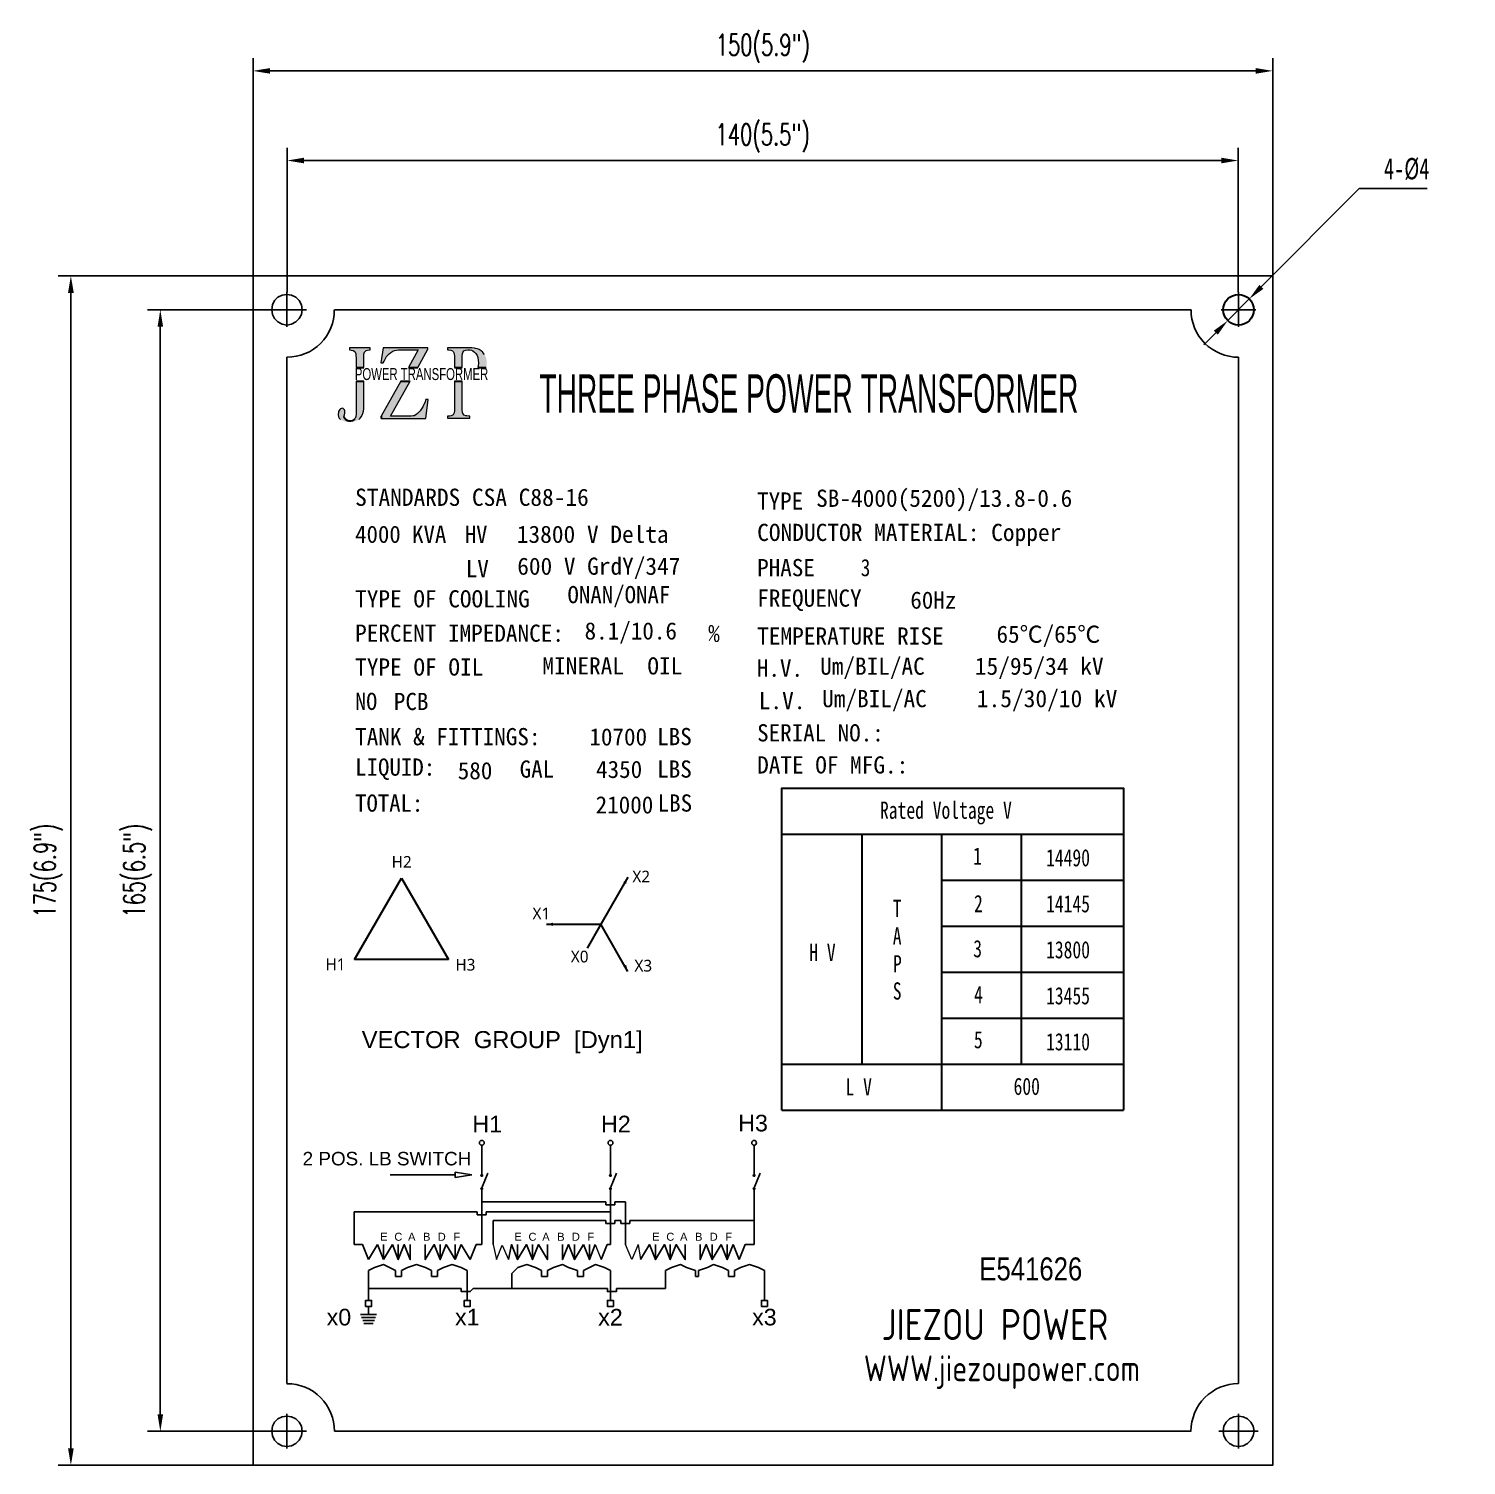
# Model space of a CAD drawing. Extents: x 54056 to 359947, y -41534 to 373650.
# Drawn here: x 74501 to 76188, y -29862 to -28176 of the extents above; entities that cross this region are included whole.
import ezdxf
from ezdxf.enums import TextEntityAlignment as Align

# ---------------------------------------------------------------- set-up
doc = ezdxf.new("R2010")
doc.units = 0
doc.header["$LTSCALE"] = 3
doc.header["$MEASUREMENT"] = 0
doc.layers.get('0').update_dxf_attribs({"linetype": 'CONTINUOUS', "lineweight": 30})
doc.layers.get('DEFPOINTS').update_dxf_attribs({"linetype": 'CONTINUOUS', "lineweight": 20})
for name, color, linetype, lineweight in [('02', 1, 'CONTINUOUS', 18), ('2细实线', 3, 'CONTINUOUS', 20), ('标注、文本', 3, 'CONTINUOUS', 25), ('标注图层', 1, 'CONTINUOUS', 25)]:
    doc.layers.add(name, color=color, linetype=linetype, lineweight=lineweight)
for name, color, linetype in [('2', 7, 'CONTINUOUS'), ('7标注层', 4, 'CONTINUOUS'), ('PDF_Geometry', 7, 'CONTINUOUS'), ('PL', 5, 'CONTINUOUS')]:
    doc.layers.add(name, color=color, linetype=linetype)
doc.styles.add('DFT', font='simplex.shx', dxfattribs={"width": 0.67, "bigfont": 'hztxt.shx'})
doc.styles.add('MtXpl_High_Tower_Tex', font='HTOWERT.TTF')
doc.styles.add('MtXpl_ISOCPEUR', font='isocpeur.ttf')
doc.styles.add('MtXpl_Lucida_Bright', font='LBRITE.TTF')
doc.styles.add('Note Text (ANSI)', font='arial.ttf')
doc.styles.add('PDF FangSong', font='simfang.ttf')
doc.styles.get("Standard").update_dxf_attribs({"font": 'STFANGSO.TTF', "width": 0.7})
doc.styles.add('国外标准', font='arial.ttf', dxfattribs={"width": 0.5})
doc.styles.add('宋体', font='', dxfattribs={"width": 0.6})
doc.styles.get('宋体').set_extended_font_data('Microsoft YaHei')
doc.dimstyles.new('INTE$0', dxfattribs={"dimscale": 5, "dimtxt": 3.6, "dimasz": 3, "dimexe": 3, "dimexo": 0, "dimgap": 1, "dimtad": 1, "dimdec": 1, "dimdsep": 46, "dimtxsty": 'DFT', "dimcen": 0, "dimclrd": 3, "dimclre": 3, "dimclrt": 6, "dimadec": 0, "dimazin": 0, "dimtfac": 1, "dimtdec": 1, "dimtix": 1, "dimtmove": 1, "dimatfit": 0, "dimfxl": 1, "dimtolj": 1, "dimtzin": 0, "dimarcsym": 0})
doc.dimstyles.new('INTE$3', dxfattribs={"dimscale": 5, "dimtxt": 3.6, "dimasz": 3, "dimexe": 1.4, "dimexo": 0, "dimgap": 2, "dimtad": 1, "dimtih": 1, "dimtoh": 1, "dimdec": 1, "dimdsep": 46, "dimtxsty": 'Standard', "dimcen": 0, "dimclrd": 3, "dimclre": 3, "dimclrt": 6, "dimadec": 1, "dimazin": 2, "dimtfac": 1, "dimtdec": 1, "dimtmove": 0, "dimatfit": 3, "dimfxl": 1, "dimtolj": 1, "dimtzin": 0, "dimarcsym": 0})

# ---------------------------------------------------------------- blocks, each defined once
blk = doc.blocks.new('*D120')
at = {"layer": '02', "color": 3, "lineweight": -2, "transparency": 16777216}
for p, q in [((74804.6, -28485.7), (74804.6, -28316.1)), ((75921, -28485.7), (75921, -28316.1)), ((74824.6, -28331.1), (75901, -28331.1))]:
    blk.add_line(p, q, dxfattribs=at)
at = {"layer": '02', "color": 3, "transparency": 16777216}
for points in [[(74824.6, -28327.8), (74824.6, -28334.4), (74804.6, -28331.1)], [(75901, -28327.8), (75901, -28334.4), (75921, -28331.1)]]:
    blk.add_solid(points, dxfattribs=at)
at = {"layer": 'DEFPOINTS', "color": 0, "transparency": 16777216}
for p in [(75921, -28331.1), (74804.6, -28485.7), (75921, -28485.7)]:
    blk.add_point(p, dxfattribs=at)
at = {"layer": '02', "color": 6, "transparency": 16777216, "insert": (75362.8, -28304.6), "char_height": 25, "attachment_point": 5, "style": 'DFT', "bg_fill": 3, "box_fill_scale": 1.25, "bg_fill_color": 256, "bg_fill_true_color": 13158600, "bg_fill_transparency": 0}
blk.add_mtext('\\A1;140(5.5")', dxfattribs=at)
blk = doc.blocks.new('*D121')
at = {"layer": '02', "color": 3, "lineweight": -2, "transparency": 16777216}
for p, q in [((74764.7, -28466.4), (74764.7, -28210.9)), ((75961.4, -28466.4), (75961.4, -28210.9)), ((74784.7, -28225.9), (75941.4, -28225.9))]:
    blk.add_line(p, q, dxfattribs=at)
at = {"layer": '02', "color": 3, "transparency": 16777216}
for points in [[(74784.7, -28222.6), (74784.7, -28229.2), (74764.7, -28225.9)], [(75941.4, -28222.6), (75941.4, -28229.2), (75961.4, -28225.9)]]:
    blk.add_solid(points, dxfattribs=at)
at = {"layer": 'DEFPOINTS', "color": 0, "transparency": 16777216}
for p in [(75961.4, -28225.9), (74764.7, -28466.4), (75961.4, -28466.4)]:
    blk.add_point(p, dxfattribs=at)
at = {"layer": '02', "color": 6, "transparency": 16777216, "insert": (75363, -28199.4), "char_height": 25, "attachment_point": 5, "style": 'DFT', "bg_fill": 3, "box_fill_scale": 1.25, "bg_fill_color": 256, "bg_fill_true_color": 13158600, "bg_fill_transparency": 0}
blk.add_mtext('\\A1;150(5.9")', dxfattribs=at)
blk = doc.blocks.new('*D122')
at = {"layer": '02', "color": 3, "lineweight": -2, "transparency": 16777216}
for p, q in [((74786.6, -28506.3), (74640.9, -28506.3)), ((74655.9, -28526.3), (74655.9, -29802.6)), ((74783.9, -29822.6), (74640.9, -29822.6))]:
    blk.add_line(p, q, dxfattribs=at)
at = {"layer": '02', "color": 3, "transparency": 16777216}
for points in [[(74652.6, -28526.3), (74659.2, -28526.3), (74655.9, -28506.3)], [(74652.6, -29802.6), (74659.2, -29802.6), (74655.9, -29822.6)]]:
    blk.add_solid(points, dxfattribs=at)
at = {"layer": 'DEFPOINTS', "color": 0, "transparency": 16777216}
for p in [(74786.6, -28506.3), (74655.9, -29822.6), (74783.9, -29822.6)]:
    blk.add_point(p, dxfattribs=at)
at = {"layer": '02', "color": 6, "transparency": 16777216, "insert": (74629.4, -29164.4), "char_height": 25, "attachment_point": 5, "rotation": 90, "style": 'DFT', "bg_fill": 3, "box_fill_scale": 1.25, "bg_fill_color": 256, "bg_fill_true_color": 13158600, "bg_fill_transparency": 0}
blk.add_mtext('\\A1;165(6.5")', dxfattribs=at)
blk = doc.blocks.new('*D123')
at = {"layer": '02', "color": 3, "lineweight": -2, "transparency": 16777216}
for p, q in [((74764.7, -28466.4), (74535.9, -28466.4)), ((74550.9, -28486.4), (74550.9, -29842.5)), ((74764.7, -29862.5), (74535.9, -29862.5))]:
    blk.add_line(p, q, dxfattribs=at)
at = {"layer": '02', "color": 3, "transparency": 16777216}
for points in [[(74547.6, -28486.4), (74554.3, -28486.4), (74550.9, -28466.4)], [(74547.6, -29842.5), (74554.3, -29842.5), (74550.9, -29862.5)]]:
    blk.add_solid(points, dxfattribs=at)
at = {"layer": 'DEFPOINTS', "color": 0, "transparency": 16777216}
for p in [(74764.7, -28466.4), (74550.9, -29862.5), (74764.7, -29862.5)]:
    blk.add_point(p, dxfattribs=at)
at = {"layer": '02', "color": 6, "transparency": 16777216, "insert": (74524.4, -29164.4), "char_height": 25, "attachment_point": 5, "rotation": 90, "style": 'DFT', "bg_fill": 3, "box_fill_scale": 1.25, "bg_fill_color": 256, "bg_fill_true_color": 13158600, "bg_fill_transparency": 0}
blk.add_mtext('\\A1;175(6.9")', dxfattribs=at)
blk = doc.blocks.new('*D124')
at = {"layer": '02', "color": 3, "lineweight": -2, "transparency": 16777216}
for p, q in [((76062.7, -28364), (75948, -28479.4)), ((76142.6, -28364), (76062.7, -28364)), ((75908.6, -28519), (75933.9, -28493.5)), ((75894.5, -28533.2), (75880.4, -28547.4))]:
    blk.add_line(p, q, dxfattribs=at)
at = {"layer": '02', "color": 3, "transparency": 16777216}
for points in [[(75945.7, -28477), (75950.4, -28481.7), (75933.9, -28493.5)], [(75892.2, -28530.8), (75896.9, -28535.5), (75908.6, -28519)]]:
    blk.add_solid(points, dxfattribs=at)
at = {"layer": 'DEFPOINTS', "color": 0, "transparency": 16777216}
for p in [(75933.9, -28493.5), (75908.6, -28519)]:
    blk.add_point(p, dxfattribs=at)
at = {"layer": '02', "color": 6, "transparency": 16777216, "insert": (76118.6, -28341.2), "char_height": 25, "width": 127.221, "attachment_point": 5, "bg_fill": 3, "box_fill_scale": 1.25, "bg_fill_color": 256, "bg_fill_true_color": 13158600, "bg_fill_transparency": 0}
blk.add_mtext('\\A1;4-%%C4', dxfattribs=at)

msp = doc.modelspace()

# ---------------------------------------------------------------- hatches: boundary and pattern name
h = msp.add_hatch(color=0)
h.dxf.hatch_style = 1
h.paths.add_polyline_path([(74894.735, -28590.139), (74885.566, -28590.139), (74885.566, -28628.255), (74885.355, -28631.694), (74884.631, -28634.046, -0.56485326), (74871.279, -28631.789), (74872.015, -28629.408), (74872.545, -28627.475), (74872.56, -28624.809), (74872.209, -28623.753), (74870.547, -28622.161), (74869.787, -28621.948), (74867.485, -28622.636), (74866.736, -28623.275), (74865.172, -28625.666), (74864.885, -28626.526), (74864.534, -28629.217), (74865.091, -28631.921), (74865.841, -28633.433), (74867.407, -28635.181, 0.20119562), (74884.42, -28637.153), (74886.652, -28636.368), (74888.703, -28635.102), (74890.392, -28633.533), (74891.93, -28631.392), (74893.166, -28628.798), (74893.468, -28628.014), (74894.162, -28625.36), (74894.584, -28622.435), (74894.735, -28619.298)])
h.paths.add_polyline_path([(74895.459, -28556.173), (74895.73, -28555.6), (74897.509, -28553.941), (74899.138, -28553.61), (74901.973, -28553.368), (74901.973, -28550.865), (74877.966, -28550.865), (74877.966, -28553.368), (74880.017, -28553.579), (74882.037, -28553.911), (74882.068, -28553.911), (74884.281, -28555.189), (74885.295, -28557.892), (74885.506, -28560.094), (74885.566, -28563.502), (74885.566, -28573.905), (74894.735, -28573.905), (74894.735, -28562.145), (74894.735, -28561.904), (74894.916, -28558.496)])
h.paths.add_polyline_path([(74969.954, -28552.645), (74969.954, -28550.865), (74917.326, -28550.865), (74914.792, -28568.72), (74917.326, -28568.72), (74917.416, -28568.539), (74918.442, -28566.458), (74920.01, -28563.321), (74920.04, -28563.291), (74921.367, -28561.24), (74923.297, -28559.008), (74924.474, -28557.862), (74926.464, -28556.354), (74928.756, -28554.997), (74930.867, -28554.122), (74933.19, -28553.549), (74935.572, -28553.368), (74958.463, -28553.368), (74947.013, -28573.905), (74958.054, -28573.905)])
h.paths.add_polyline_path([(74948.968, -28590.139), (74937.962, -28590.139), (74915.006, -28631.316), (74915.006, -28633.819), (74967.48, -28633.819), (74970.376, -28611.591), (74967.491, -28611.591), (74966.606, -28614.185), (74965.399, -28616.99), (74965.128, -28617.563), (74963.831, -28620.126), (74962.474, -28622.449), (74960.875, -28624.711), (74959.217, -28626.641), (74957.648, -28628.179), (74955.567, -28629.747), (74953.697, -28630.592), (74952.581, -28630.863), (74950.289, -28631.195), (74947.665, -28631.316), (74925.922, -28631.316)])
h.paths.add_polyline_path([(75012.208, -28554.454), (75013.927, -28553.64), (75016.641, -28553.368), (75018.994, -28553.459), (75021.135, -28553.851), (75022.613, -28554.454), (75024.724, -28555.992), (75026.292, -28557.742), (75027.559, -28559.913), (75028.464, -28562.416), (75029.037, -28565.251), (75029.218, -28568.448), (75029.218, -28568.871), (75029.007, -28572.128), (75028.663, -28573.905), (75038.301, -28573.905), (75038.839, -28571.404), (75039.02, -28568.358), (75038.99, -28567.423), (75038.628, -28564.497), (75037.783, -28561.783), (75037.512, -28561.119), (75036.185, -28558.677), (75034.556, -28556.535), (75034.224, -28556.203), (75032.294, -28554.454), (75030.213, -28553.097), (75028.072, -28552.102), (75025.87, -28551.589), (75024.543, -28551.438), (75021.497, -28551.106), (75019.265, -28550.925), (75017.878, -28550.865), (74992.845, -28550.865), (74992.845, -28553.368), (74994.383, -28553.399), (74996.917, -28553.73), (74998.666, -28554.364), (74999.601, -28555.087), (75000.747, -28557.44), (75000.837, -28558.224), (75001.018, -28560.878), (75001.079, -28564.558), (75001.079, -28573.905), (75010.127, -28573.905), (75010.127, -28564.196), (75010.127, -28563.502), (75010.217, -28560.154), (75010.489, -28557.711), (75010.76, -28556.595)])
h.paths.add_polyline_path([(75010.127, -28590.139), (75001.079, -28590.139), (75001.079, -28623.268), (75001.048, -28624.414), (75000.777, -28627.159), (74999.631, -28629.541), (74999.48, -28629.662), (74997.278, -28630.778), (74995.59, -28631.019), (74992.845, -28631.17), (74992.845, -28633.673), (75019.295, -28633.673), (75019.295, -28631.17), (75018.029, -28631.11), (75015.586, -28630.899), (75014.62, -28630.778), (75012.422, -28630.066), (75010.79, -28628.003), (75010.428, -28626.948), (75010.127, -28623.811)])
at = {"layer": '标注、文本'}
h = msp.add_hatch(color=0, dxfattribs=at)
h.dxf.hatch_style = 1
h.paths.add_polyline_path([(75034.11, -29522.34, 1), (75032.216, -29522.34, 1)])
h = msp.add_hatch(color=0, dxfattribs=at)
h.dxf.hatch_style = 1
h.paths.add_polyline_path([(75185.12, -29522.34, 1), (75183.227, -29522.34, 1)])
h = msp.add_hatch(color=0, dxfattribs=at)
h.dxf.hatch_style = 1
h.paths.add_polyline_path([(75353.69, -29522.34, 1), (75351.797, -29522.34, 1)])
h = msp.add_hatch(color=0, dxfattribs=at)
h.dxf.hatch_style = 1
h.paths.add_polyline_path([(75034.11, -29537.948, 1), (75032.216, -29537.948, 1)])
h = msp.add_hatch(color=0, dxfattribs=at)
h.dxf.hatch_style = 1
h.paths.add_polyline_path([(75185.12, -29537.948, 1), (75183.227, -29537.948, 1)])
h = msp.add_hatch(color=0, dxfattribs=at)
h.dxf.hatch_style = 1
h.paths.add_polyline_path([(75353.69, -29537.948, 1), (75351.797, -29537.948, 1)])

# ---------------------------------------------------------------- linework, layer by layer
at = {"color": 0, "lineweight": 0}
for p, q in [((74901.973, -28550.865), (74877.966, -28550.865)), ((74877.966, -28550.865), (74877.966, -28553.368)), ((74877.966, -28553.368), (74880.017, -28553.579)), ((74880.017, -28553.579), (74882.037, -28553.911)), ((74882.037, -28553.911), (74882.068, -28553.911)), ((74882.068, -28553.911), (74884.209, -28555.148)), ((74884.209, -28555.148), (74884.299, -28555.238)), ((74884.299, -28555.238), (74885.295, -28557.892)), ((74885.295, -28557.892), (74885.506, -28560.094)), ((74885.506, -28560.094), (74885.566, -28563.502)), ((74894.735, -28561.904), (74894.916, -28558.496)), ((74894.916, -28558.496), (74895.459, -28556.173)), ((74895.459, -28556.173), (74895.73, -28555.6)), ((74895.73, -28555.6), (74897.509, -28553.941)), ((74897.509, -28553.941), (74899.138, -28553.61)), ((74899.138, -28553.61), (74901.973, -28553.368)), ((74901.973, -28553.368), (74901.973, -28550.865)), ((74917.326, -28550.865), (74914.792, -28568.72)), ((74969.954, -28550.865), (74917.326, -28550.865)), ((74921.367, -28561.24), (74923.297, -28559.008)), ((74923.297, -28559.008), (74924.474, -28557.862)), ((74924.443, -28553.368), (74924.383, -28553.399)), ((74924.474, -28557.862), (74926.464, -28556.354)), ((74926.464, -28556.354), (74928.756, -28554.997)), ((74928.756, -28554.997), (74930.867, -28554.122)), ((74930.867, -28554.122), (74933.19, -28553.549)), ((74933.19, -28553.549), (74935.572, -28553.368)), ((74935.572, -28553.368), (74947.244, -28553.368)), ((74935.572, -28553.368), (74958.463, -28553.368)), ((74958.463, -28553.368), (74947.013, -28573.905)), ((74958.054, -28573.905), (74969.954, -28552.645)), ((74969.954, -28552.645), (74969.954, -28550.865)), ((75017.878, -28550.865), (74992.845, -28550.865)), ((74992.845, -28550.865), (74992.845, -28553.368)), ((74992.845, -28553.368), (74994.383, -28553.399)), ((74994.383, -28553.399), (74996.917, -28553.73)), ((74996.917, -28553.73), (74998.666, -28554.364)), ((74998.666, -28554.364), (74999.601, -28555.087)), ((74999.601, -28555.087), (75000.747, -28557.44)), ((75000.747, -28557.44), (75000.837, -28558.224)), ((75000.837, -28558.224), (75001.018, -28560.878)), ((75001.018, -28560.878), (75001.079, -28564.558)), ((75010.127, -28563.502), (75010.217, -28560.154)), ((75010.217, -28560.154), (75010.489, -28557.711)), ((75010.489, -28557.711), (75010.76, -28556.595)), ((75010.76, -28556.595), (75012.208, -28554.454)), ((75012.208, -28554.454), (75013.927, -28553.64)), ((75013.927, -28553.64), (75016.641, -28553.368)), ((75016.641, -28553.368), (75018.994, -28553.459)), ((75019.265, -28550.925), (75017.878, -28550.865)), ((75018.994, -28553.459), (75021.135, -28553.851)), ((75021.497, -28551.106), (75019.265, -28550.925)), ((75021.135, -28553.851), (75022.613, -28554.454)), ((75024.543, -28551.438), (75021.497, -28551.106)), ((75022.613, -28554.454), (75024.724, -28555.992)), ((75025.87, -28551.589), (75024.543, -28551.438)), ((75024.724, -28555.992), (75026.292, -28557.742)), ((75028.072, -28552.102), (75025.87, -28551.589)), ((75026.292, -28557.742), (75027.559, -28559.913)), ((75027.559, -28559.913), (75028.464, -28562.416)), ((75030.213, -28553.097), (75028.072, -28552.102)), ((75032.294, -28554.454), (75030.213, -28553.097)), ((75034.224, -28556.203), (75032.294, -28554.454)), ((75034.556, -28556.535), (75034.224, -28556.203)), ((75036.185, -28558.677), (75034.556, -28556.535)), ((74885.566, -28563.502), (74885.566, -28573.905)), ((74894.735, -28562.145), (74894.735, -28561.904)), ((74894.735, -28573.905), (74894.735, -28562.145)), ((74914.792, -28568.72), (74917.326, -28568.72)), ((74917.326, -28568.72), (74917.416, -28568.539)), ((74917.416, -28568.539), (74918.442, -28566.458)), ((74918.442, -28566.458), (74920.01, -28563.321)), ((74920.01, -28563.321), (74920.04, -28563.291)), ((74920.04, -28563.291), (74921.367, -28561.24)), ((75001.079, -28564.558), (75001.079, -28573.905)), ((75010.127, -28564.196), (75010.127, -28563.502)), ((75010.127, -28573.905), (75010.127, -28564.196)), ((75028.464, -28562.416), (75029.037, -28565.251)), ((75029.007, -28572.128), (75028.663, -28573.905)), ((75029.218, -28568.871), (75029.007, -28572.128)), ((75029.037, -28565.251), (75029.218, -28568.448)), ((75029.218, -28568.448), (75029.218, -28568.871)), ((74885.566, -28590.139), (74885.566, -28628.255)), ((74894.735, -28619.298), (74894.735, -28590.139)), ((74937.962, -28590.139), (74915.006, -28631.316)), ((74925.922, -28631.316), (74948.968, -28590.139)), ((75001.079, -28590.139), (75001.079, -28623.268)), ((75010.127, -28623.811), (75010.127, -28590.139)), ((74967.48, -28611.621), (74966.606, -28614.185)), ((74970.376, -28611.591), (74967.48, -28611.591)), ((74967.48, -28611.591), (74967.48, -28611.621)), ((74967.48, -28633.819), (74970.376, -28611.591)), ((74864.885, -28626.526), (74864.534, -28629.217)), ((74865.172, -28625.666), (74864.885, -28626.526)), ((74866.736, -28623.275), (74865.172, -28625.666)), ((74867.485, -28622.636), (74866.736, -28623.275)), ((74869.787, -28621.948), (74867.485, -28622.636)), ((74870.547, -28622.161), (74869.787, -28621.948)), ((74872.209, -28623.753), (74870.547, -28622.161)), ((74872.015, -28629.408), (74872.545, -28627.475)), ((74872.56, -28624.809), (74872.209, -28623.753)), ((74872.545, -28627.475), (74872.56, -28624.809)), ((74885.566, -28628.255), (74885.355, -28631.694)), ((74893.166, -28628.798), (74893.468, -28628.014)), ((74893.468, -28628.014), (74894.162, -28625.36)), ((74894.162, -28625.36), (74894.584, -28622.435)), ((74894.584, -28622.435), (74894.735, -28619.298)), ((74957.648, -28628.179), (74955.567, -28629.747)), ((74959.217, -28626.641), (74957.648, -28628.179)), ((74960.875, -28624.711), (74959.217, -28626.641)), ((74962.474, -28622.449), (74960.875, -28624.711)), ((74963.831, -28620.126), (74962.474, -28622.449)), ((74965.128, -28617.563), (74963.831, -28620.126)), ((74965.399, -28616.99), (74965.128, -28617.563)), ((74966.606, -28614.185), (74965.399, -28616.99)), ((75000.777, -28627.159), (74999.631, -28629.541)), ((75001.048, -28624.414), (75000.777, -28627.159)), ((75001.079, -28623.268), (75001.048, -28624.414)), ((75010.428, -28626.948), (75010.127, -28623.811)), ((75010.79, -28628.003), (75010.428, -28626.948)), ((75012.389, -28630.024), (75010.79, -28628.003)), ((74864.534, -28629.217), (74865.091, -28631.921)), ((74865.091, -28631.921), (74865.841, -28633.433)), ((74865.841, -28633.433), (74867.407, -28635.181)), ((74871.279, -28631.789), (74872.015, -28629.408)), ((74885.355, -28631.694), (74884.631, -28634.046)), ((74888.703, -28635.102), (74890.392, -28633.533)), ((74890.392, -28633.533), (74891.93, -28631.392)), ((74891.93, -28631.392), (74893.166, -28628.798)), ((74915.006, -28633.819), (74967.48, -28633.819)), ((74947.665, -28631.316), (74925.922, -28631.316)), ((74950.289, -28631.195), (74947.665, -28631.316)), ((74952.581, -28630.863), (74950.289, -28631.195)), ((74953.697, -28630.592), (74952.581, -28630.863)), ((74955.567, -28629.747), (74953.697, -28630.592)), ((74995.59, -28631.019), (74992.845, -28631.17)), ((74992.845, -28631.17), (74992.845, -28633.673)), ((74992.845, -28633.673), (75019.295, -28633.673)), ((74997.278, -28630.778), (74995.59, -28631.019)), ((74999.48, -28629.662), (74997.278, -28630.778)), ((74999.631, -28629.541), (74999.48, -28629.662)), ((75012.479, -28630.084), (75012.389, -28630.024)), ((75014.62, -28630.778), (75012.479, -28630.084)), ((75015.586, -28630.899), (75014.62, -28630.778)), ((75018.029, -28631.11), (75015.586, -28630.899)), ((75019.295, -28631.17), (75018.029, -28631.11)), ((75019.295, -28633.673), (75019.295, -28631.17))]:
    msp.add_line(p, q, dxfattribs=at)
at = {"color": 0}
for p, q in [((74885.566, -28573.905), (74894.735, -28573.905)), ((74947.013, -28573.905), (74958.054, -28573.905)), ((75001.079, -28573.905), (75010.127, -28573.905)), ((75028.663, -28573.905), (75038.301, -28573.905)), ((74885.566, -28590.139), (74894.735, -28590.139)), ((74937.962, -28590.139), (74948.968, -28590.139)), ((75001.079, -28590.139), (75010.127, -28590.139)), ((74915.006, -28631.316), (74915.006, -28633.819)), ((75385.409, -29121.762), (75786.225, -29121.762)), ((75479.009, -29121.762), (75479.009, -29391.762)), ((75572.609, -29121.762), (75572.609, -29445.762)), ((75666.209, -29121.762), (75666.209, -29391.762)), ((75572.609, -29175.762), (75786.225, -29175.762)), ((75572.609, -29229.762), (75786.225, -29229.762)), ((75572.609, -29283.762), (75786.225, -29283.762)), ((75572.609, -29337.762), (75786.225, -29337.762)), ((75385.409, -29391.762), (75786.225, -29391.762)), ((75385.409, -29445.762), (75786.225, -29445.762))]:
    msp.add_line(p, q, dxfattribs=at)
for p, q in [((74883.589, -29268.895), (74938.81, -29173.248)), ((74938.81, -29173.248), (74994.032, -29268.895)), ((74994.032, -29268.895), (74883.589, -29268.895))]:
    msp.add_line(p, q)
at = {"ltscale": 0.1}
msp.add_line((75172.818, -29227.577), (75156.753, -29255.402), dxfattribs=at)
at = {"color": 0}
msp.add_lwpolyline([(75385.409, -29445.762), (75385.409, -29067.762), (75786.225, -29067.762), (75786.225, -29445.762)], dxfattribs=at)
for points in [[(75204.701, -29172.355), (75172.818, -29227.577)], [(75109.053, -29227.577), (75172.818, -29227.577)], [(75204.701, -29282.799), (75172.818, -29227.577)]]:
    msp.add_lwpolyline(points)
for points in [[(75204.701, -29172.355, 0, 3.826, 0), (75200.875, -29178.982, 3.826, 3.826, 0)], [(75109.053, -29227.577, 0, 3.826, 0), (75116.705, -29227.577, 3.826, 3.826, 0)], [(75204.701, -29282.799, 0, 3.826, 0), (75200.875, -29276.172, 3.826, 3.826, 0)]]:
    msp.add_lwpolyline(points, format="xyseb")
msp.add_circle((75921.272, -28506.279), 17.948)
msp.add_arc((74878.635, -28628.893), 7.906, 201.484355, 319.324654, dxfattribs=at)
at = {"layer": '2', "color": 0}
for p, q in [((75001.957, -29521.64), (74925.72, -29521.64)), ((75033.163, -29513.16), (75033.163, -29522.34)), ((75033.163, -29537.001), (75040.262, -29519.477)), ((75184.173, -29513.16), (75184.173, -29522.34)), ((75184.173, -29537.001), (75191.273, -29519.477)), ((75352.743, -29513.16), (75352.743, -29522.34)), ((75352.743, -29537.001), (75359.843, -29519.477)), ((75033.163, -29537.948), (75033.163, -29551.022)), ((75184.173, -29537.948), (75184.173, -29551.022)), ((75352.743, -29537.948), (75352.743, -29551.022))]:
    msp.add_line(p, q, dxfattribs=at)
at = {"layer": '2', "color": 0, "linetype": 'Continuous'}
for p, q in [((75178.906, -29553.268), (75033.163, -29553.268)), ((75201.733, -29553.268), (75189.441, -29553.268))]:
    msp.add_line(p, q, dxfattribs=at)
at = {"layer": '2', "linetype": 'Continuous'}
for p, q in [((75178.906, -29553.268), (75178.906, -29556.78)), ((75189.441, -29556.78), (75189.441, -29553.268)), ((75201.733, -29603.564), (75201.733, -29553.268)), ((75027.895, -29565.02), (75027.895, -29568.532)), ((75027.895, -29568.532), (75038.431, -29568.532)), ((75038.431, -29568.532), (75038.431, -29565.02)), ((75178.906, -29556.78), (75189.441, -29556.78)), ((75046.345, -29603.564), (75046.345, -29575.386)), ((75046.345, -29575.386), (75178.906, -29575.386)), ((75178.906, -29575.386), (75178.906, -29578.898)), ((75178.906, -29578.898), (75189.441, -29578.898)), ((75189.441, -29575.386), (75196.465, -29575.386)), ((75189.441, -29578.898), (75189.441, -29575.386)), ((75196.465, -29575.386), (75196.465, -29578.898)), ((75196.465, -29578.898), (75207.001, -29578.898)), ((75207.001, -29575.386), (75352.743, -29575.386)), ((75207.001, -29578.898), (75207.001, -29575.386)), ((74893.07, -29603.564), (74883.345, -29603.564)), ((74900.093, -29621.124), (74893.07, -29603.564)), ((74910.629, -29603.564), (74900.093, -29621.124)), ((74917.653, -29621.124), (74910.629, -29603.564)), ((74928.188, -29603.564), (74917.653, -29621.124)), ((74935.212, -29621.124), (74928.188, -29603.564)), ((75008.962, -29603.564), (75001.938, -29621.124)), ((75001.938, -29621.124), (75001.938, -29603.564)), ((75026.521, -29603.564), (75019.497, -29621.124)), ((75033.163, -29603.564), (75026.521, -29603.564)), ((75335.184, -29621.124), (75328.16, -29603.564))]:
    msp.add_line(p, q, dxfattribs=at)
at = {"layer": '2'}
for p, q in [((75027.895, -29565.02), (74883.345, -29565.02)), ((75038.431, -29565.02), (75184.173, -29565.02))]:
    msp.add_line(p, q, dxfattribs=at)
at = {"layer": '2', "color": 0, "linetype": 'Continuous'}
for points in [[(75033.163, -29513.16), (75033.163, -29486.837)], [(75184.173, -29513.16), (75184.173, -29486.837)], [(75352.743, -29513.16), (75352.743, -29486.837)], [(75075.094, -29603.564), (75075.094, -29621.124), (75068.071, -29603.564), (75064.636, -29621.124)], [(75110.213, -29603.564), (75110.213, -29621.124), (75099.677, -29603.564), (75092.654, -29621.124), (75085.63, -29603.564), (75075.094, -29621.124)], [(75092.654, -29621.124), (75092.654, -29603.564)], [(75127.772, -29603.564), (75127.772, -29621.124), (75134.796, -29603.564), (75141.82, -29621.124), (75141.82, -29603.564)], [(75152.356, -29603.564), (75141.82, -29621.124)], [(75159.379, -29603.564), (75159.379, -29621.124), (75152.356, -29603.564)], [(75159.379, -29621.124), (75166.403, -29603.564)], [(75173.427, -29621.124), (75180.451, -29603.564), (75184.173, -29603.564)], [(74903.752, -29672.587), (74903.752, -29669.075), (74900.24, -29669.075), (74896.728, -29669.075), (74896.728, -29672.587), (74896.728, -29676.099), (74900.24, -29676.099), (74903.752, -29676.099), (74903.752, -29672.587)]]:
    msp.add_lwpolyline(points, dxfattribs=at)
at = {"layer": '2', "linetype": 'Continuous'}
for points in [[(75033.163, -29603.564), (75033.163, -29551.022)], [(75184.173, -29603.564), (75184.173, -29551.022)], [(75352.743, -29603.564), (75352.743, -29551.022)], [(74883.345, -29565.02), (74883.345, -29603.564)], [(75033.163, -29603.564), (75033.163, -29576.381), (75033.163, -29603.564)], [(74917.653, -29621.124), (74917.653, -29603.564)], [(74949.26, -29603.564), (74949.26, -29621.124), (74942.236, -29603.564), (74935.212, -29621.124), (74935.212, -29603.564)], [(74966.819, -29603.564), (74966.819, -29621.124), (74977.355, -29603.564), (74984.378, -29621.124), (74984.378, -29603.564)], [(74991.402, -29603.564), (74984.378, -29621.124)], [(75001.938, -29621.124), (74991.402, -29603.564)], [(75019.497, -29621.124), (75008.962, -29603.564)], [(75236.852, -29603.564), (75236.852, -29621.124), (75229.828, -29603.564), (75219.292, -29621.124)], [(75271.97, -29603.564), (75271.97, -29621.124), (75261.435, -29603.564), (75254.411, -29621.124), (75247.387, -29603.564), (75236.852, -29621.124)], [(75254.411, -29621.124), (75254.411, -29603.564)], [(75289.53, -29603.564), (75289.53, -29621.124), (75296.553, -29603.564), (75303.577, -29621.124), (75303.577, -29603.564)], [(75314.113, -29603.564), (75303.577, -29621.124)], [(75321.137, -29603.564), (75321.137, -29621.124), (75314.113, -29603.564)], [(75321.137, -29621.124), (75328.16, -29603.564)], [(75335.184, -29621.124), (75342.208, -29603.564), (75352.743, -29603.564)], [(74931.847, -29633.957), (74924.823, -29630.445), (74917.8, -29626.933), (74907.264, -29630.445), (74900.24, -29633.957)], [(74900.24, -29633.957), (74900.24, -29669.075)], [(74931.847, -29640.98), (74931.847, -29633.957)], [(74973.99, -29633.957), (74966.966, -29630.445), (74956.43, -29626.933), (74945.895, -29630.445), (74938.871, -29633.957)], [(74938.871, -29633.957), (74938.871, -29640.98)], [(74973.99, -29640.98), (74973.99, -29633.957)], [(75016.132, -29633.957), (75009.108, -29630.445), (74998.573, -29626.933), (74988.037, -29630.445), (74981.013, -29633.957)], [(74981.013, -29633.957), (74981.013, -29640.98)], [(75016.132, -29669.075), (75016.132, -29633.957)], [(75103.4, -29633.957), (75096.377, -29630.445), (75085.841, -29626.933), (75075.305, -29630.445), (75068.282, -29637.469)], [(75068.282, -29655.028), (75068.282, -29637.469)], [(75103.4, -29640.98), (75103.4, -29633.957)], [(75145.543, -29633.957), (75135.007, -29630.445), (75127.983, -29626.933), (75117.448, -29630.445), (75110.424, -29633.957)], [(75110.424, -29633.957), (75110.424, -29640.98)], [(75145.543, -29640.98), (75145.543, -29633.957)], [(75184.173, -29633.957), (75177.15, -29630.445), (75166.614, -29626.933), (75159.59, -29630.445), (75152.567, -29633.957)], [(75152.567, -29633.957), (75152.567, -29640.98)], [(75184.173, -29669.075), (75184.173, -29633.957)], [(75184.173, -29633.957), (75184.173, -29633.957)], [(75284.062, -29633.957), (75273.527, -29630.445), (75266.503, -29626.933), (75255.967, -29630.445), (75248.944, -29633.957)], [(75248.944, -29655.028), (75248.944, -29633.957)], [(75284.062, -29640.98), (75284.062, -29633.957)], [(75322.693, -29633.957), (75315.669, -29630.445), (75305.134, -29626.933), (75298.11, -29630.445), (75287.574, -29633.957)], [(75287.574, -29633.957), (75287.574, -29640.98)], [(75322.693, -29640.98), (75322.693, -29633.957)], [(75364.835, -29633.957), (75357.812, -29630.445), (75347.276, -29626.933), (75336.74, -29630.445), (75329.717, -29633.957)], [(75329.717, -29633.957), (75329.717, -29640.98)], [(75364.835, -29669.075), (75364.835, -29633.957)], [(75364.835, -29633.957), (75364.835, -29633.957)], [(75009.108, -29655.028), (74900.24, -29655.028)], [(74938.871, -29640.98), (74931.847, -29640.98)], [(74981.013, -29640.98), (74973.99, -29640.98)], [(75009.108, -29655.028), (75009.108, -29658.54), (75016.132, -29658.54), (75019.644, -29658.54), (75023.156, -29655.028)], [(75180.662, -29655.028), (75023.156, -29655.028)], [(75110.424, -29640.98), (75103.4, -29640.98)], [(75152.567, -29640.98), (75145.543, -29640.98)], [(75180.662, -29655.028), (75180.662, -29658.54), (75184.173, -29658.54), (75191.197, -29658.54), (75191.197, -29655.028)], [(75248.944, -29655.028), (75191.197, -29655.028)], [(75287.574, -29640.98), (75284.062, -29640.98)], [(75329.717, -29640.98), (75322.693, -29640.98)], [(75019.644, -29672.587), (75019.644, -29669.075), (75016.132, -29669.075), (75012.62, -29669.075), (75012.62, -29672.587), (75012.62, -29676.099), (75016.132, -29676.099), (75019.644, -29676.099), (75019.644, -29672.587)], [(75187.685, -29672.587), (75187.685, -29669.075), (75184.173, -29669.075), (75180.662, -29669.075), (75180.662, -29672.587), (75180.662, -29676.099), (75184.173, -29676.099), (75187.685, -29676.099), (75187.685, -29672.587)], [(75368.347, -29672.587), (75368.347, -29669.075), (75364.835, -29669.075), (75361.324, -29669.075), (75361.324, -29672.587), (75361.324, -29676.099), (75364.835, -29676.099), (75368.347, -29676.099), (75368.347, -29672.587)]]:
    msp.add_lwpolyline(points, dxfattribs=at)
at = {"layer": '2细实线', "color": 0, "linetype": 'ByBlock'}
for p, q in [((75046.345, -29603.564), (75050.489, -29621.124)), ((75050.489, -29621.124), (75057.218, -29604.048)), ((75057.218, -29604.048), (75064.636, -29621.124)), ((75166.403, -29603.564), (75173.427, -29621.124)), ((75209.063, -29620.822), (75201.733, -29603.564)), ((75216.756, -29603.564), (75209.063, -29620.822)), ((75216.756, -29603.564), (75219.292, -29621.124))]:
    msp.add_line(p, q, dxfattribs=at)
at = {"layer": 'PDF_Geometry', "lineweight": 25}
for points in [[(74764.679, -28466.404), (75961.37, -28466.404), (75961.37, -29862.469), (74764.679, -29862.469), (74764.679, -28466.404)], [(74822.475, -28506.279), (74821.579, -28500.455), (74818.891, -28495.526), (74814.859, -28491.494), (74809.93, -28489.254), (74804.554, -28488.358), (74798.729, -28489.254), (74793.801, -28491.494), (74789.769, -28495.526), (74787.529, -28500.455), (74786.633, -28506.279), (74787.529, -28511.655), (74789.769, -28516.584), (74793.801, -28520.616), (74798.729, -28523.304), (74804.554, -28524.2), (74809.93, -28523.304), (74814.859, -28520.616), (74818.891, -28516.584), (74821.579, -28511.655), (74822.475, -28506.279)], [(74860.11, -28506.279), (75865.492, -28506.279)], [(74804.554, -29766.591), (74804.554, -28561.835)], [(75921.048, -28561.835), (75921.048, -29766.591)], [(74822.475, -29822.595), (74821.579, -29816.771), (74818.891, -29811.843), (74814.859, -29807.81), (74809.93, -29805.57), (74804.554, -29804.674), (74798.729, -29805.57), (74793.801, -29807.81), (74789.769, -29811.843), (74787.529, -29816.771), (74786.633, -29822.595), (74787.529, -29827.972), (74789.769, -29832.9), (74793.801, -29836.932), (74798.729, -29839.621), (74804.554, -29840.517), (74809.93, -29839.621), (74814.859, -29836.932), (74818.891, -29832.9), (74821.579, -29827.972), (74822.475, -29822.595)], [(75939.417, -29822.595), (75938.521, -29816.771), (75935.832, -29811.843), (75931.8, -29807.81), (75926.872, -29805.57), (75921.047, -29804.674), (75915.671, -29805.57), (75910.743, -29807.81), (75906.71, -29811.843), (75904.022, -29816.771), (75903.126, -29822.595), (75904.022, -29827.972), (75906.71, -29832.9), (75910.743, -29836.932), (75915.671, -29839.621), (75921.047, -29840.517), (75926.872, -29839.621), (75931.8, -29836.932), (75935.832, -29832.9), (75938.521, -29827.972), (75939.417, -29822.595)], [(75865.492, -29822.595), (74860.11, -29822.595)]]:
    msp.add_lwpolyline(points, dxfattribs=at)
for centre, radius, start, end in [((74804.824, -28506.714), 55.237, 269.718839, 0.450494), ((75921.022, -28506.535), 55.461, 179.736007, 270.026718), ((74804.668, -29822.199), 55.482, 359.590458, 90.117434), ((75921.189, -29822.389), 55.72, 90.145424, 180.211992)]:
    msp.add_arc(centre, radius, start, end, dxfattribs=at)
at = {"layer": '标注、文本', "color": 0}
for p, q in [((75021.467, -29521.64), (75001.957, -29518.389)), ((75001.957, -29518.389), (75001.957, -29524.892)), ((75001.957, -29524.892), (75021.467, -29521.64)), ((74909.635, -29685.373), (74890.845, -29685.373)), ((74908.361, -29688.918), (74892.12, -29688.918)), ((74900.24, -29676.099), (74900.24, -29685.373)), ((74907.087, -29692.462), (74893.394, -29692.462)), ((74905.812, -29696.006), (74894.668, -29696.006))]:
    msp.add_line(p, q, dxfattribs=at)
for centre, radius in [((75033.163, -29484.012), 2.825), ((75184.173, -29484.012), 2.825), ((75352.743, -29484.012), 2.825), ((75033.163, -29522.34), 0.947), ((75184.173, -29522.34), 0.947), ((75352.743, -29522.34), 0.947), ((75033.163, -29537.948), 0.947), ((75184.173, -29537.948), 0.947), ((75352.743, -29537.948), 0.947), ((75352.743, -29537.948), 0.947)]:
    msp.add_circle(centre, radius, dxfattribs=at)
at = {"layer": '标注图层', "lineweight": 25}
for points in [[(74804.554, -28526.441), (74804.554, -28485.67)], [(75921.048, -28526.441), (75921.048, -28485.67)], [(74781.256, -28506.279), (74827.403, -28506.279)], [(74783.944, -28506.279), (74824.715, -28506.279)], [(75900.886, -28506.279), (75941.657, -28506.279)], [(74804.554, -29842.756), (74804.554, -29801.986)], [(75921.048, -29842.756), (75921.048, -29801.986)], [(74781.256, -29822.595), (74827.403, -29822.595)], [(74783.944, -29822.595), (74824.715, -29822.595)], [(75898.198, -29822.595), (75944.345, -29822.595)], [(75900.886, -29822.595), (75941.657, -29822.595)]]:
    msp.add_lwpolyline(points, dxfattribs=at)

# ---------------------------------------------------------------- texts
at = {"color": 0, "style": 'MtXpl_Lucida_Bright', "width": 0.707}
msp.add_text('POWER TRANSFORMER', height=14.06148, dxfattribs=at).set_placement((74884.183, -28588.765))
at = {"linetype": 'Continuous', "style": 'PDF FangSong', "width": 0.75}
for s, height, p in [('Rated Voltage V', 20.21398, (75500.472, -29103.696)), ('1', 20.214, (75609.676, -29157.534)), ('14490', 20.214, (75695.362, -29159.518)), ('T', 20.214, (75515.551, -29218.98)), ('2', 20.214, (75610.818, -29213.334)), ('14145', 20.214, (75695.362, -29213.518)), ('A', 20.214, (75515.49, -29251.505)), ('H V', 20.214, (75417.471, -29270.605)), ('3', 20.214, (75609.887, -29266.263)), ('13800', 20.214, (75695.362, -29267.518)), ('P', 20.214, (75515.748, -29284.028)), ('S', 20.214, (75515.494, -29315.9)), ('4', 20.214, (75610.876, -29320.126)), ('13455', 20.214, (75695.362, -29321.518)), ('5', 20.214, (75610.701, -29373.055)), ('13110', 20.214, (75695.362, -29375.518)), ('L V', 20.214, (75460.044, -29428.412)), ('600', 20.214, (75657.234, -29427.811))]:
    msp.add_text(s, height=height, dxfattribs=at).set_placement(p)
for s, height, style, p in [('H2', 13.7732, '宋体', (74927.379, -29161.211)), ('X2', 13.7732, '宋体', (75209.869, -29178.426)), ('X1', 13.7732, '宋体', (75092.689, -29221.756)), ('H1', 13.7732, '宋体', (74849.619, -29281.438)), ('H3', 13.7732, '宋体', (75002.139, -29281.863)), ('X0', 13.7732, '宋体', (75137.621, -29272.289)), ('X3', 13.7732, '宋体', (75212.295, -29283.011)), ('VECTOR  GROUP  [Dyn1]', 19.94204, 'Note Text (ANSI)', (74892.251, -29372.859))]:
    msp.add_text(s, height=height, dxfattribs=dict(style=style)).set_placement(p)
at = {"linetype": 'Continuous', "char_height": 20.21398, "attachment_point": 7, "style": 'PDF FangSong'}
for s, insert in [('{\\W0.9969;STANDARDS CSA C88-16}', (74884.532, -28736.765)), ('\\W0.981255;TYPE', (75356.335, -28740.855)), ('{\\W0.9935;SB-4000(5200)/13.8-0.6}', (75425.535, -28742.989)), ('{\\W0.9728;4000 KVA}', (74884.532, -28780.196)), ('\\W0.950748;HV', (75013.554, -28779.965)), ('{\\W0.9983;13800 V \\W0.9944;Delta}', (75074.196, -28780.196)), ('{\\W0.9944;600 V GrdY/347}', (75074.774, -28822.256)), ('\\W0.979087;LV', (75014.478, -28820.278)), ('\\W0.985228;PHASE', (75356.335, -28819.339)), ('\\W0.824342;3', (75477.85, -28819.339)), ('\\W0.993250;TYPE OF COOLING', (74884.532, -28855.97)), ('\\W0.990925;FREQUENCY', (75356.335, -28859.883)), ('\\W0.980805;60Hz', (75536.066, -28857.458)), ('\\W0.990022;PERCENT IMPEDANCE:', (74884.532, -28896.282)), ('\\pi-60.64193,l80.85591,t80.85591;{\\W0.9935;%^I}', (75278.638, -28896.445)), ('{\\W0.9951;TEMPERATURE RISE}', (75356.335, -28899.618)), ('{\\W0.98433;65℃/65℃}', (75637.252, -28902.044)), ('\\W0.994479;TYPE OF OIL', (74884.532, -28936.017)), ('{\\W0.9956;MINERAL  OIL}', (75104.228, -28934.684)), ('{\\W0.99165;Um/BIL/AC}', (75430.252, -28939.604)), ('{\\W0.9996;15/95/34 kV}', (75611.74, -28939.604)), ('\\W0.982224;H.V.', (75356.061, -28937.293)), ('\\W0.943330;NO', (74884.532, -28976.329)), ('\\W0.986198;PCB', (74929.897, -28976.445)), ('\\W0.998704;L.V.', (75358.107, -28975.378)), ('\\W0.991650;Um/BIL/AC', (75432.644, -28977.689)), ('\\W0.999633;1.5/30/10 kV', (75614.133, -28977.689)), ('\\W0.988717;TANK & FITTINGS:', (74884.532, -29017.776)), ('{\\W0.98557;10700}', (75159.414, -29018.009)), ('\\W0.985572;LBS', (75238.966, -29017.66)), ('\\W0.981992;SERIAL NO.:', (75356.335, -29013.244)), ('{\\W0.976;LIQUID:}', (74884.532, -29058.204)), ('{\\W0.9917;DATE OF MFG.:}', (75356.335, -29050.9)), ('{\\W0.9851;GAL}', (75077.559, -29055.778)), ('{\\W0.98557;4350}', (75167.219, -29056.129)), ('\\W0.985572;LBS', (75238.966, -29055.778)), ('\\W0.968789;TOTAL:', (74884.532, -29095.744)), ('{\\W0.98557;21000}', (75166.711, -29097.774)), ('\\W0.985572;LBS', (75239.428, -29095.628))]:
    msp.add_mtext(s, dxfattribs=dict(at, insert=insert))
at = {"linetype": 'Continuous', "insert": (75356.335, -28783.482), "char_height": 20.21398, "attachment_point": 7, "line_spacing_factor": 0.667855, "style": 'PDF FangSong'}
msp.add_mtext('{\\W0.9985;CONDUCTOR MATERIAL: Copper}', dxfattribs=at)
at = {"linetype": 'Continuous', "char_height": 20.21398, "attachment_point": 7, "style": 'PDF FangSong'}
for s, insert, width in [('{\\W0.9759;ONAN/ONAF}', (75133.683, -28855.624), 56.47507), ('{\\W0.98557;8.1/10.6}', (75153.793, -28898.226), 53.39174), ('{\\W0.98557;580}', (75004.917, -29057.653), 58.45546)]:
    msp.add_mtext(s, dxfattribs=dict(at, insert=insert, width=width))
at = {"layer": '2', "style": 'Note Text (ANSI)'}
for s, p in [('H1', (75056.942, -29471.709)), ('H2', (75207.952, -29471.709)), ('H3', (75368.92, -29470.625))]:
    msp.add_text(s, height=19.5104, dxfattribs=at).set_placement(p, align=Align.RIGHT)
for s, height, p in [('E', 9.365, (74918.228, -29594.199)), ('C', 9.365, (74935.212, -29594.287)), ('A', 9.365, (74950.984, -29594.287)), ('B', 9.365, (74968.57, -29594.287)), ('D', 9.365, (74986.129, -29594.287)), ('F', 9.365, (75003.688, -29594.287)), ('E', 9.365, (75075.669, -29594.199)), ('C', 9.365, (75092.654, -29594.287)), ('A', 9.365, (75108.425, -29594.287)), ('B', 9.365, (75126.011, -29594.287)), ('D', 9.365, (75143.571, -29594.287)), ('F', 9.365, (75161.13, -29594.287)), ('E', 9.365, (75237.426, -29594.199)), ('C', 9.365, (75254.411, -29594.287)), ('A', 9.365, (75270.183, -29594.287)), ('B', 9.365, (75287.768, -29594.287)), ('D', 9.365, (75305.328, -29594.287)), ('F', 9.365, (75322.887, -29594.287)), ('x0', 19.5104, (74865.492, -29688.586)), ('x1', 19.5104, (75016.132, -29688.586)), ('x2', 19.5104, (75184.173, -29688.586)), ('x3', 19.5104, (75364.835, -29688.586))]:
    msp.add_text(s, height=height, dxfattribs=at).set_placement(p, align=Align.MIDDLE)
at = {"layer": '2', "linetype": 'Continuous', "insert": (74822.896, -29494.666), "char_height": 15.84, "width": 6906.7363, "attachment_point": 1, "line_spacing_factor": 0.7, "style": 'Note Text (ANSI)'}
msp.add_mtext('2 POS. LB SWITCH', dxfattribs=at)
at = {"layer": '7标注层', "lineweight": 18, "style": '国外标准', "width": 0.8}
msp.add_text('E541626', height=27, dxfattribs=at).set_placement((75617.049, -29645.525))
at = {"layer": 'PL', "color": 0}
for s, height, style, width, p in [('THREE PHASE POWER TRANSFORMER', 45, 'MtXpl_High_Tower_Tex', 0.55, (75100.682, -28626.952)), ('JIEZOU POWER', 36.37818, 'MtXpl_ISOCPEUR', 0.8, (75502.382, -29715.514)), ('WWW.jiezoupower.com', 30.31515, 'MtXpl_ISOCPEUR', 0.8, (75481.517, -29763.807))]:
    msp.add_text(s, height=height, dxfattribs=dict(at, style=style, width=width)).set_placement(p)

# ---------------------------------------------------------------- next in the draw order: dimensions: what is measured, and where the dimension line sits
at = {"layer": '02'}
dim = msp.add_linear_dim(base=(75921.048, -28331.099), p1=(74804.554, -28485.67), p2=(75921.048, -28485.67), text='140(5.5")', dimstyle='INTE$0', override={"dimtxt": 5, "dimasz": 4, "dimgap": 1.5, "dimfxl": 1.5, "dimtfill": 1}, dxfattribs=at)
dim.commit()
dim.dimension.update_dxf_attribs({"geometry": '*D120', "text_midpoint": (75362.801, -28304.551)})
dim = msp.add_linear_dim(base=(74655.904, -29822.595), p1=(74786.633, -28506.279), p2=(74783.944, -29822.595), angle=90, text='165(6.5")', dimstyle='INTE$0', override={"dimtxt": 5, "dimasz": 4, "dimgap": 1.5, "dimfxl": 1.5, "dimtfill": 1}, dxfattribs=at)
dim.commit()
dim.dimension.update_dxf_attribs({"geometry": '*D122', "text_midpoint": (74629.356, -29164.437)})

# ---------------------------------------------------------------- next in the draw order: dimensions: what is measured, and where the dimension line sits
dim = msp.add_linear_dim(base=(75961.37, -28225.901), p1=(74764.679, -28466.404), p2=(75961.37, -28466.404), text='150(5.9")', dimstyle='INTE$0', override={"dimtxt": 5, "dimasz": 4, "dimgap": 1.5, "dimfxl": 1.5, "dimtfill": 1}, dxfattribs=at)
dim.commit()
dim.dimension.update_dxf_attribs({"geometry": '*D121', "text_midpoint": (75363.025, -28199.353)})

# ---------------------------------------------------------------- next in the draw order: dimensions: what is measured, and where the dimension line sits
dim = msp.add_diameter_dim_2p(p1=(75908.621, -28519.01), p2=(75933.923, -28493.548), text='4-%%C4', dimstyle='INTE$3', override={"dimtxt": 5, "dimasz": 4, "dimfxl": 1.5, "dimtfill": 1}, dxfattribs=at)
dim.commit()
dim.dimension.update_dxf_attribs({"geometry": '*D124', "text_midpoint": (76118.636, -28363.972), "dimtype": 163})
dim = msp.add_linear_dim(base=(74550.946, -29862.469), p1=(74764.679, -28466.404), p2=(74764.679, -29862.469), angle=90, text='175(6.9")', dimstyle='INTE$0', override={"dimtxt": 5, "dimasz": 4, "dimgap": 1.5, "dimfxl": 1.5, "dimtfill": 1}, dxfattribs=at)
dim.commit()
dim.dimension.update_dxf_attribs({"geometry": '*D123', "text_midpoint": (74524.399, -29164.437)})

doc.saveas('drawing.dxf')
